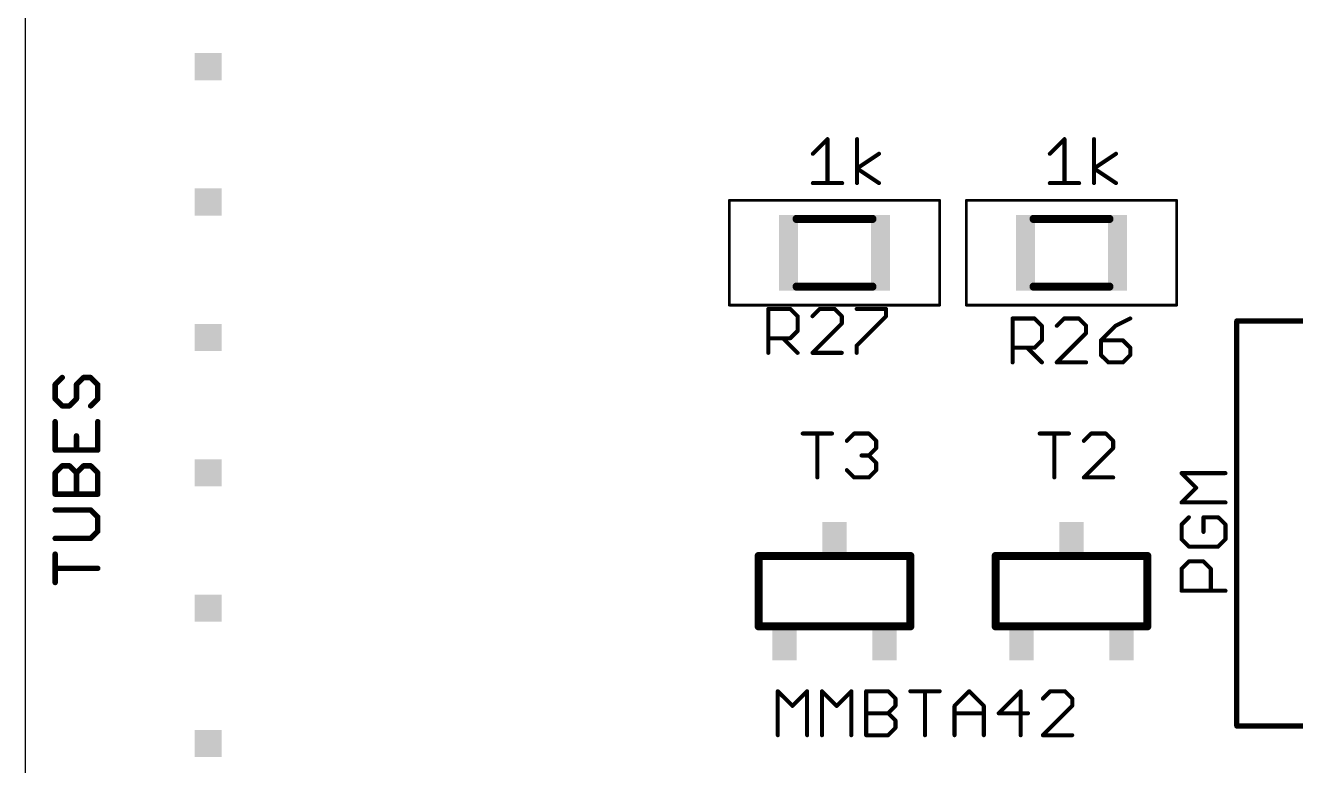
# Model space of a CAD drawing. Extents: x 2 to 123, y -4 to 52.
# Drawn here: x 2.03 to 25.86, y 12.16 to 26.05 of the extents above; entities that cross this region are included whole.
import ezdxf

# ---------------------------------------------------------------- set-up
doc = ezdxf.new("R2010")
doc.units = 0
for name, color, linetype in [('20', 53, 'CONTINUOUS'), ('25', 253, 'CONTINUOUS'), ('27', 253, 'CONTINUOUS'), ('39', 12, 'CONTINUOUS'), ('51', 253, 'CONTINUOUS')]:
    doc.layers.add(name, color=color, linetype=linetype)

# ---------------------------------------------------------------- blocks, each defined once
blk = doc.blocks.new('RECT')
blk.add_solid([(-0.5, -0.5), (0.5, -0.5), (-0.5, 0.5), (0.5, 0.5)])

msp = doc.modelspace()

# ---------------------------------------------------------------- linework, layer by layer
at = {"layer": '20'}
msp.add_line((2.032, 1.016), (2.032, 50.546), dxfattribs=at)
at = {"layer": '25'}
for points, const_width in [([(15.967, 20.7462, 1), (15.967, 20.7081)], 0.0381), ([(15.986, 20.7271, 1), (15.9479, 20.7271)], 0.0381), ([(16.3927, 20.7406, 1), (16.3658, 20.7136)], 0.0381), ([(16.3792, 20.7081, 1), (16.3792, 20.7462)], 0.0381), ([(16.9331, 20.7462, 1), (16.9331, 20.7081)], 0.0381), ([(16.9466, 20.7136, 1), (16.9196, 20.7406)], 0.0381), ([(17.2214, 20.7406, 1), (17.1945, 20.7136)], 0.0381), ([(17.2079, 20.7081, 1), (17.2079, 20.7462)], 0.0381), ([(17.6244, 20.7462, 1), (17.6244, 20.7081)], 0.0381), ([(18.1931, 20.7271, 1), (18.155, 20.7271)], 0.0381), ([(18.1741, 20.7081, 1), (18.1741, 20.7462)], 0.0381), ([(16.5357, 20.5897, 1), (16.4976, 20.5897)], 0.0381), ([(16.5032, 20.5762, 1), (16.5301, 20.6032)], 0.0381), ([(16.7822, 20.6032, 1), (16.8092, 20.5762)], 0.0381), ([(17.3644, 20.5897, 1), (17.3263, 20.5897)], 0.0381), ([(17.3319, 20.5762, 1), (17.3588, 20.6032)], 0.0381), ([(17.3588, 20.4388, 1), (17.3319, 20.4657)], 0.0381), ([(18.155, 20.5897, 1), (18.1931, 20.5897)], 0.0381), ([(18.1875, 20.5762, 1), (18.1606, 20.6032)], 0.0381), ([(20.5486, 20.5667, 1), (20.5486, 20.5286)], 0.0381), ([(20.5677, 20.5476, 1), (20.5296, 20.5476)], 0.0381), ([(20.9743, 20.5611, 1), (20.9474, 20.5341)], 0.0381), ([(20.9609, 20.5286, 1), (20.9609, 20.5667)], 0.0381), ([(21.5147, 20.5667, 1), (21.5147, 20.5286)], 0.0381), ([(21.5282, 20.5341, 1), (21.5013, 20.5611)], 0.0381), ([(21.803, 20.5611, 1), (21.7761, 20.5341)], 0.0381), ([(21.7896, 20.5286, 1), (21.7896, 20.5667)], 0.0381), ([(22.7642, 20.5306, 1), (22.7472, 20.5646)], 0.0381), ([(16.4976, 20.3148, 1), (16.5357, 20.3148)], 0.0381), ([(16.5301, 20.3014, 1), (16.5032, 20.3283)], 0.0381), ([(17.3263, 20.4523, 1), (17.3644, 20.4523)], 0.0381), ([(21.1173, 20.4102, 1), (21.0792, 20.4102)], 0.0381), ([(21.0848, 20.3967, 1), (21.1117, 20.4237)], 0.0381), ([(21.3638, 20.4237, 1), (21.3908, 20.3967)], 0.0381), ([(21.946, 20.4102, 1), (21.9079, 20.4102)], 0.0381), ([(21.9079, 20.2728, 1), (21.946, 20.2728)], 0.0381), ([(21.9135, 20.3967, 1), (21.9404, 20.4237)], 0.0381), ([(21.9404, 20.2593, 1), (21.9135, 20.2862)], 0.0381), ([(22.4723, 20.4272, 1), (22.4894, 20.3931)], 0.0381), ([(22.4943, 20.3967, 1), (22.4674, 20.4237)], 0.0381), ([(15.967, 20.1965, 1), (15.967, 20.1584)], 0.0381), ([(16.2553, 20.1909, 1), (16.2283, 20.164)], 0.0381), ([(16.3658, 20.1909, 1), (16.3927, 20.164)], 0.0381), ([(16.3792, 20.1584, 1), (16.3792, 20.1965)], 0.0381), ([(17.6434, 20.04, 1), (17.6053, 20.04)], 0.0381), ([(17.6109, 20.0535, 1), (17.6379, 20.0265)], 0.0381), ([(20.5486, 20.017, 1), (20.5486, 19.9789)], 0.0381), ([(20.8369, 20.0114, 1), (20.81, 19.9845)], 0.0381), ([(20.9474, 20.0114, 1), (20.9743, 19.9845)], 0.0381), ([(20.9609, 19.9789, 1), (20.9609, 20.017)], 0.0381), ([(21.0792, 20.1354, 1), (21.1173, 20.1354)], 0.0381), ([(21.1117, 20.1219, 1), (21.0848, 20.1488)], 0.0381), ([(22.206, 20.1544, 1), (22.206, 20.1163)], 0.0381), ([(22.1925, 20.1488, 1), (22.2195, 20.1219)], 0.0381), ([(22.2251, 20.1354, 1), (22.187, 20.1354)], 0.0381), ([(22.6317, 20.1488, 1), (22.6048, 20.1219)], 0.0381), ([(22.6183, 20.1163, 1), (22.6183, 20.1544)], 0.0381), ([(22.7747, 19.9979, 1), (22.7366, 19.9979)], 0.0381), ([(22.7422, 19.9845, 1), (22.7692, 20.0114)], 0.0381), ([(15.9479, 19.9026, 1), (15.986, 19.9026)], 0.0381), ([(16.5032, 19.8891, 1), (16.5301, 19.9161)], 0.0381), ([(16.7957, 19.9216, 1), (16.7957, 19.8835)], 0.0381), ([(16.7822, 19.9161, 1), (16.8092, 19.8891)], 0.0381), ([(17.3454, 19.8835, 1), (17.3454, 19.9216)], 0.0381), ([(17.6053, 19.9026, 1), (17.6434, 19.9026)], 0.0381), ([(22.2195, 19.874, 1), (22.1925, 19.847)], 0.0381), ([(22.187, 19.8605, 1), (22.2251, 19.8605)], 0.0381), ([(22.7366, 19.8605, 1), (22.7747, 19.8605)], 0.0381), ([(22.7692, 19.847, 1), (22.7422, 19.874)], 0.0381), ([(20.5296, 19.7231, 1), (20.5677, 19.7231)], 0.0381), ([(21.0848, 19.7096, 1), (21.1117, 19.7366)], 0.0381), ([(21.3773, 19.7422, 1), (21.3773, 19.7041)], 0.0381), ([(21.3638, 19.7366, 1), (21.3908, 19.7096)], 0.0381), ([(21.927, 19.7041, 1), (21.927, 19.7422)], 0.0381), ([(22.3434, 19.7422, 1), (22.3434, 19.7041)], 0.0381), ([(22.33, 19.7096, 1), (22.3569, 19.7366)], 0.0381), ([(22.6048, 19.7366, 1), (22.6317, 19.7096)], 0.0381), ([(22.6183, 19.7041, 1), (22.6183, 19.7422)], 0.0381), ([(2.6155, 19.3066, 1), (2.5647, 19.3066)], 0.0508), ([(2.5722, 19.3246, 1), (2.6081, 19.2887)], 0.0508), ([(2.7413, 19.4218, 1), (2.7053, 19.4578)], 0.0508), ([(3.0151, 19.3066, 1), (2.9643, 19.3066)], 0.0508), ([(2.9717, 19.3246, 1), (3.0076, 19.2887)], 0.0508), ([(3.1228, 19.4652, 1), (3.1228, 19.4144)], 0.0508), ([(3.1408, 19.4218, 1), (3.1049, 19.4578)], 0.0508), ([(3.274, 19.4578, 1), (3.2381, 19.4218)], 0.0508), ([(3.256, 19.4144, 1), (3.256, 19.4652)], 0.0508), ([(3.4146, 19.3066, 1), (3.3638, 19.3066)], 0.0508), ([(3.3712, 19.2887, 1), (3.4072, 19.3246)], 0.0508), ([(2.5647, 19.0403, 1), (2.6155, 19.0403)], 0.0508), ([(2.6081, 19.0582, 1), (2.5722, 19.0223)], 0.0508), ([(2.9643, 19.0403, 1), (3.0151, 19.0403)], 0.0508), ([(3.0076, 19.0223, 1), (2.9717, 19.0582)], 0.0508), ([(3.3638, 19.0403, 1), (3.4146, 19.0403)], 0.0508), ([(3.4072, 19.0223, 1), (3.3712, 19.0582)], 0.0508), ([(2.7233, 18.9325, 1), (2.7233, 18.8817)], 0.0508), ([(2.7053, 18.8891, 1), (2.7413, 18.925)], 0.0508), ([(2.8385, 18.925, 1), (2.8744, 18.8891)], 0.0508), ([(2.8565, 18.8817, 1), (2.8565, 18.9325)], 0.0508), ([(3.2381, 18.925, 1), (3.274, 18.8891)], 0.0508), ([(2.6155, 18.6111, 1), (2.5647, 18.6111)], 0.0508), ([(3.4146, 18.6111, 1), (3.3638, 18.6111)], 0.0508), ([(3.0151, 18.3447, 1), (2.9643, 18.3447)], 0.0508), ([(16.6116, 18.4077, 1), (16.6116, 18.3696)], 0.0381), ([(16.9055, 18.3886, 1), (16.8674, 18.3886)], 0.0381), ([(17.1613, 18.3696, 1), (17.1613, 18.4077)], 0.0381), ([(17.5777, 18.4077, 1), (17.5777, 18.3696)], 0.0381), ([(17.5912, 18.3751, 1), (17.5643, 18.4021)], 0.0381), ([(17.866, 18.4021, 1), (17.8391, 18.3751)], 0.0381), ([(17.8526, 18.3696, 1), (17.8526, 18.4077)], 0.0381), ([(21.0566, 18.4077, 1), (21.0566, 18.3696)], 0.0381), ([(21.3505, 18.3886, 1), (21.3124, 18.3886)], 0.0381), ([(21.6063, 18.3696, 1), (21.6063, 18.4077)], 0.0381), ([(22.0227, 18.4077, 1), (22.0227, 18.3696)], 0.0381), ([(22.0362, 18.3751, 1), (22.0093, 18.4021)], 0.0381), ([(22.311, 18.4021, 1), (22.2841, 18.3751)], 0.0381), ([(22.2976, 18.3696, 1), (22.2976, 18.4077)], 0.0381), ([(2.5901, 18.1038, 1), (2.5901, 18.053)], 0.0508), ([(3.3892, 18.053, 1), (3.3892, 18.1038)], 0.0508), ([(17.4268, 18.2647, 1), (17.4538, 18.2377)], 0.0381), ([(18.009, 18.2512, 1), (17.9709, 18.2512)], 0.0381), ([(17.9709, 18.1138, 1), (18.009, 18.1138)], 0.0381), ([(17.9765, 18.2377, 1), (18.0034, 18.2647)], 0.0381), ([(18.0034, 18.1003, 1), (17.9765, 18.1272)], 0.0381), ([(21.8718, 18.2647, 1), (21.8988, 18.2377)], 0.0381), ([(22.454, 18.2512, 1), (22.4159, 18.2512)], 0.0381), ([(22.4159, 18.1138, 1), (22.454, 18.1138)], 0.0381), ([(22.4215, 18.2377, 1), (22.4484, 18.2647)], 0.0381), ([(22.4484, 18.1003, 1), (22.4215, 18.1272)], 0.0381), ([(2.5647, 18.0784, 1), (2.6155, 18.0784)], 0.0508), ([(2.9643, 18.0784, 1), (3.0151, 18.0784)], 0.0508), ([(3.3638, 18.0784, 1), (3.4146, 18.0784)], 0.0508), ([(17.7151, 17.9954, 1), (17.7151, 17.9573)], 0.0381), ([(17.866, 17.9898, 1), (17.8391, 17.9629)], 0.0381), ([(17.8391, 17.9898, 1), (17.866, 17.9629)], 0.0381), ([(17.8526, 17.9573, 1), (17.8526, 17.9954)], 0.0381), ([(18.009, 17.8389, 1), (17.9709, 17.8389)], 0.0381), ([(17.9765, 17.8255, 1), (18.0034, 17.8524)], 0.0381), ([(2.6155, 17.6492, 1), (2.5647, 17.6492)], 0.0508), ([(2.5722, 17.6672, 1), (2.6081, 17.6313)], 0.0508), ([(2.7233, 17.8078, 1), (2.7233, 17.757)], 0.0508), ([(2.7413, 17.7644, 1), (2.7053, 17.8004)], 0.0508), ([(2.8744, 17.8004, 1), (2.8385, 17.7644)], 0.0508), ([(2.8565, 17.757, 1), (2.8565, 17.8078)], 0.0508), ([(3.0151, 17.6492, 1), (2.9643, 17.6492)], 0.0508), ([(2.9717, 17.6672, 1), (3.0076, 17.6313)], 0.0508), ([(2.9717, 17.6313, 1), (3.0076, 17.6672)], 0.0508), ([(3.1228, 17.8078, 1), (3.1228, 17.757)], 0.0508), ([(3.1408, 17.7644, 1), (3.1049, 17.8004)], 0.0508), ([(3.274, 17.8004, 1), (3.2381, 17.7644)], 0.0508), ([(3.256, 17.757, 1), (3.256, 17.8078)], 0.0508), ([(3.4146, 17.6492, 1), (3.3638, 17.6492)], 0.0508), ([(3.3712, 17.6313, 1), (3.4072, 17.6672)], 0.0508), ([(17.4538, 17.715, 1), (17.4268, 17.688)], 0.0381), ([(17.9709, 17.7015, 1), (18.009, 17.7015)], 0.0381), ([(18.0034, 17.688, 1), (17.9765, 17.715)], 0.0381), ([(23.7309, 17.6586, 1), (23.7039, 17.6317)], 0.0381), ([(23.7174, 17.6642, 1), (23.7174, 17.6261)], 0.0381), ([(24.5419, 17.6261, 1), (24.5419, 17.6642)], 0.0381), ([(16.8674, 17.5641, 1), (16.9055, 17.5641)], 0.0381), ([(17.5777, 17.5831, 1), (17.5777, 17.545)], 0.0381), ([(17.5643, 17.5506, 1), (17.5912, 17.5776)], 0.0381), ([(17.8391, 17.5776, 1), (17.866, 17.5506)], 0.0381), ([(17.8526, 17.545, 1), (17.8526, 17.5831)], 0.0381), ([(21.3124, 17.5641, 1), (21.3505, 17.5641)], 0.0381), ([(21.8853, 17.5831, 1), (21.8853, 17.545)], 0.0381), ([(21.8718, 17.5776, 1), (21.8988, 17.5506)], 0.0381), ([(22.435, 17.545, 1), (22.435, 17.5831)], 0.0381), ([(24.0057, 17.3568, 1), (23.9788, 17.3838)], 0.0381), ([(23.9788, 17.3568, 1), (24.0057, 17.3838)], 0.0381), ([(2.5901, 17.2751, 1), (2.5901, 17.2243)], 0.0508), ([(2.5647, 17.2497, 1), (2.6155, 17.2497)], 0.0508), ([(2.9643, 17.2497, 1), (3.0151, 17.2497)], 0.0508), ([(3.3638, 17.2497, 1), (3.4146, 17.2497)], 0.0508), ([(3.3892, 17.2243, 1), (3.3892, 17.2751)], 0.0508), ([(2.5901, 16.9791, 1), (2.5901, 16.9283)], 0.0508), ([(3.274, 16.9716, 1), (3.2381, 16.9357)], 0.0508), ([(3.256, 16.9283, 1), (3.256, 16.9791)], 0.0508), ([(23.7174, 17.1145, 1), (23.7174, 17.0764)], 0.0381), ([(23.7039, 17.1089, 1), (23.7309, 17.082)], 0.0381), ([(24.5419, 17.0764, 1), (24.5419, 17.1145)], 0.0381), ([(3.4146, 16.8205, 1), (3.3638, 16.8205)], 0.0508), ([(3.3712, 16.8025, 1), (3.4072, 16.8385)], 0.0508), ([(23.7364, 16.679, 1), (23.6983, 16.679)], 0.0381), ([(23.7039, 16.6925, 1), (23.7309, 16.6655)], 0.0381), ([(23.8683, 16.8029, 1), (23.8413, 16.8299)], 0.0381), ([(24.1297, 16.8355, 1), (24.1297, 16.7974)], 0.0381), ([(24.1487, 16.8164, 1), (24.1106, 16.8164)], 0.0381), ([(24.418, 16.8299, 1), (24.391, 16.8029)], 0.0381), ([(24.4045, 16.7974, 1), (24.4045, 16.8355)], 0.0381), ([(24.561, 16.679, 1), (24.5229, 16.679)], 0.0381), ([(24.5284, 16.6655, 1), (24.5554, 16.6925)], 0.0381), ([(2.5901, 16.4464, 1), (2.5901, 16.3956)], 0.0508), ([(3.2381, 16.4389, 1), (3.274, 16.403)], 0.0508), ([(3.256, 16.3956, 1), (3.256, 16.4464)], 0.0508), ([(3.3638, 16.5541, 1), (3.4146, 16.5541)], 0.0508), ([(3.4072, 16.5362, 1), (3.3712, 16.5721)], 0.0508), ([(23.7309, 16.4176, 1), (23.7039, 16.3907)], 0.0381), ([(24.1106, 16.5416, 1), (24.1487, 16.5416)], 0.0381), ([(24.5554, 16.3907, 1), (24.5284, 16.4176)], 0.0381), ([(23.6983, 16.4042, 1), (23.7364, 16.4042)], 0.0381), ([(23.8548, 16.2858, 1), (23.8548, 16.2477)], 0.0381), ([(23.8413, 16.2533, 1), (23.8683, 16.2802)], 0.0381), ([(24.391, 16.2802, 1), (24.418, 16.2533)], 0.0381), ([(24.4045, 16.2477, 1), (24.4045, 16.2858)], 0.0381), ([(24.5229, 16.4042, 1), (24.561, 16.4042)], 0.0381), ([(2.6155, 16.125, 1), (2.5647, 16.125)], 0.0508), ([(23.8548, 16.0068, 1), (23.8548, 15.9687)], 0.0381), ([(23.8683, 15.9742, 1), (23.8413, 16.0012)], 0.0381), ([(24.1431, 16.0012, 1), (24.1162, 15.9742)], 0.0381), ([(24.1297, 15.9687, 1), (24.1297, 16.0068)], 0.0381), ([(2.5901, 15.884, 1), (2.5901, 15.8332)], 0.0508), ([(3.3892, 15.8332, 1), (3.3892, 15.884)], 0.0508), ([(23.7364, 15.8503, 1), (23.6983, 15.8503)], 0.0381), ([(23.7039, 15.8638, 1), (23.7309, 15.8368)], 0.0381), ([(24.2861, 15.8503, 1), (24.248, 15.8503)], 0.0381), ([(24.2536, 15.8368, 1), (24.2805, 15.8638)], 0.0381), ([(2.5647, 15.5923, 1), (2.6155, 15.5923)], 0.0508), ([(23.6983, 15.438, 1), (23.7364, 15.438)], 0.0381), ([(23.7174, 15.4571, 1), (23.7174, 15.419)], 0.0381), ([(24.248, 15.438, 1), (24.2861, 15.438)], 0.0381), ([(24.5419, 15.419, 1), (24.5419, 15.4571)], 0.0381)]:
    msp.add_lwpolyline(points, format="xyb", dxfattribs=dict(at, const_width=const_width))
for points, const_width in [([(15.967, 19.9026), (15.967, 20.7271)], 0.0762), ([(15.967, 20.7271), (16.3792, 20.7271)], 0.0762), ([(16.3792, 20.7271), (16.5166, 20.5897)], 0.0762), ([(16.9331, 20.7271), (16.7957, 20.5897)], 0.0762), ([(17.2079, 20.7271), (16.9331, 20.7271)], 0.0762), ([(17.3454, 20.5897), (17.2079, 20.7271)], 0.0762), ([(17.6244, 20.7271), (18.1741, 20.7271)], 0.0762), ([(18.1741, 20.7271), (18.1741, 20.5897)], 0.0762), ([(16.5166, 20.5897), (16.5166, 20.3148)], 0.0762), ([(16.7957, 19.9026), (17.3454, 20.4523)], 0.0762), ([(17.3454, 20.4523), (17.3454, 20.5897)], 0.0762), ([(18.1741, 20.5897), (17.6244, 20.04)], 0.0762), ([(20.5486, 19.7231), (20.5486, 20.5476)], 0.0762), ([(20.5486, 20.5476), (20.9609, 20.5476)], 0.0762), ([(20.9609, 20.5476), (21.0983, 20.4102)], 0.0762), ([(21.5147, 20.5476), (21.3773, 20.4102)], 0.0762), ([(21.7896, 20.5476), (21.5147, 20.5476)], 0.0762), ([(21.927, 20.4102), (21.7896, 20.5476)], 0.0762), ([(22.7557, 20.5476), (22.4808, 20.4102)], 0.0762), ([(16.5166, 20.3148), (16.3792, 20.1774)], 0.0762), ([(21.0983, 20.4102), (21.0983, 20.1354)], 0.0762), ([(21.3773, 19.7231), (21.927, 20.2728)], 0.0762), ([(21.927, 20.2728), (21.927, 20.4102)], 0.0762), ([(22.4808, 20.4102), (22.206, 20.1354)], 0.0762), ([(16.3792, 20.1774), (15.967, 20.1774)], 0.0762), ([(16.2418, 20.1774), (16.5166, 19.9026)], 0.0762), ([(17.6244, 20.04), (17.6244, 19.9026)], 0.0762), ([(20.9609, 19.9979), (20.5486, 19.9979)], 0.0762), ([(20.8234, 19.9979), (21.0983, 19.7231)], 0.0762), ([(21.0983, 20.1354), (20.9609, 19.9979)], 0.0762), ([(22.206, 20.1354), (22.206, 19.8605)], 0.0762), ([(22.6183, 20.1354), (22.206, 20.1354)], 0.0762), ([(22.7557, 19.9979), (22.6183, 20.1354)], 0.0762), ([(22.7557, 19.8605), (22.7557, 19.9979)], 0.0762), ([(17.3454, 19.9026), (16.7957, 19.9026)], 0.0762), ([(22.206, 19.8605), (22.3434, 19.7231)], 0.0762), ([(22.6183, 19.7231), (22.7557, 19.8605)], 0.0762), ([(21.927, 19.7231), (21.3773, 19.7231)], 0.0762), ([(22.3434, 19.7231), (22.6183, 19.7231)], 0.0762), ([(2.7233, 19.4398), (2.5901, 19.3066)], 0.1016), ([(2.5901, 19.3066), (2.5901, 19.0403)], 0.1016), ([(2.9897, 19.3066), (3.1228, 19.4398)], 0.1016), ([(2.9897, 19.0403), (2.9897, 19.3066)], 0.1016), ([(3.1228, 19.4398), (3.256, 19.4398)], 0.1016), ([(3.256, 19.4398), (3.3892, 19.3066)], 0.1016), ([(3.3892, 19.3066), (3.3892, 19.0403)], 0.1016), ([(2.5901, 19.0403), (2.7233, 18.9071)], 0.1016), ([(2.8565, 18.9071), (2.9897, 19.0403)], 0.1016), ([(3.3892, 19.0403), (3.256, 18.9071)], 0.1016), ([(2.7233, 18.9071), (2.8565, 18.9071)], 0.1016), ([(2.5901, 18.6111), (2.5901, 18.0784)], 0.1016), ([(3.3892, 18.0784), (3.3892, 18.6111)], 0.1016), ([(2.9897, 18.0784), (2.9897, 18.3447)], 0.1016), ([(16.6116, 18.3886), (17.1613, 18.3886)], 0.0762), ([(16.8864, 17.5641), (16.8864, 18.3886)], 0.0762), ([(17.4403, 18.2512), (17.5777, 18.3886)], 0.0762), ([(17.5777, 18.3886), (17.8526, 18.3886)], 0.0762), ([(17.8526, 18.3886), (17.99, 18.2512)], 0.0762), ([(21.0566, 18.3886), (21.6063, 18.3886)], 0.0762), ([(21.3314, 17.5641), (21.3314, 18.3886)], 0.0762), ([(22.0227, 18.3886), (21.8853, 18.2512)], 0.0762), ([(22.2976, 18.3886), (22.0227, 18.3886)], 0.0762), ([(22.435, 18.2512), (22.2976, 18.3886)], 0.0762), ([(2.5901, 18.0784), (3.3892, 18.0784)], 0.1016), ([(17.99, 18.1138), (17.8526, 17.9764)], 0.0762), ([(17.99, 18.2512), (17.99, 18.1138)], 0.0762), ([(21.8853, 17.5641), (22.435, 18.1138)], 0.0762), ([(22.435, 18.1138), (22.435, 18.2512)], 0.0762), ([(17.8526, 17.9764), (17.7151, 17.9764)], 0.0762), ([(17.8526, 17.9764), (17.99, 17.8389)], 0.0762), ([(17.99, 17.8389), (17.99, 17.7015)], 0.0762), ([(2.5901, 17.6492), (2.7233, 17.7824)], 0.1016), ([(2.5901, 17.2497), (2.5901, 17.6492)], 0.1016), ([(2.7233, 17.7824), (2.8565, 17.7824)], 0.1016), ([(2.8565, 17.7824), (2.9897, 17.6492)], 0.1016), ([(2.9897, 17.6492), (3.1228, 17.7824)], 0.1016), ([(2.9897, 17.2497), (2.9897, 17.6492)], 0.1016), ([(3.1228, 17.7824), (3.256, 17.7824)], 0.1016), ([(3.256, 17.7824), (3.3892, 17.6492)], 0.1016), ([(3.3892, 17.6492), (3.3892, 17.2497)], 0.1016), ([(17.5777, 17.5641), (17.4403, 17.7015)], 0.0762), ([(17.99, 17.7015), (17.8526, 17.5641)], 0.0762), ([(23.9922, 17.3703), (23.7174, 17.6451)], 0.0762), ([(23.7174, 17.6451), (24.5419, 17.6451)], 0.0762), ([(17.8526, 17.5641), (17.5777, 17.5641)], 0.0762), ([(22.435, 17.5641), (21.8853, 17.5641)], 0.0762), ([(23.7174, 17.0955), (23.9922, 17.3703)], 0.0762), ([(3.3892, 17.2497), (2.5901, 17.2497)], 0.1016), ([(3.256, 16.9537), (2.5901, 16.9537)], 0.1016), ([(3.3892, 16.8205), (3.256, 16.9537)], 0.1016), ([(24.5419, 17.0955), (23.7174, 17.0955)], 0.0762), ([(3.3892, 16.5541), (3.3892, 16.8205)], 0.1016), ([(23.8548, 16.8164), (23.7174, 16.679)], 0.0762), ([(23.7174, 16.679), (23.7174, 16.4042)], 0.0762), ([(24.4045, 16.8164), (24.1297, 16.8164)], 0.0762), ([(24.1297, 16.8164), (24.1297, 16.5416)], 0.0762), ([(24.5419, 16.679), (24.4045, 16.8164)], 0.0762), ([(24.5419, 16.4042), (24.5419, 16.679)], 0.0762), ([(2.5901, 16.421), (3.256, 16.421)], 0.1016), ([(3.256, 16.421), (3.3892, 16.5541)], 0.1016), ([(23.7174, 16.4042), (23.8548, 16.2667)], 0.0762), ([(24.4045, 16.2667), (24.5419, 16.4042)], 0.0762), ([(23.8548, 16.2667), (24.4045, 16.2667)], 0.0762), ([(2.5901, 15.5923), (2.5901, 16.125)], 0.1016), ([(23.7174, 15.8503), (23.8548, 15.9877)], 0.0762), ([(23.8548, 15.9877), (24.1297, 15.9877)], 0.0762), ([(24.1297, 15.9877), (24.2671, 15.8503)], 0.0762), ([(3.3892, 15.8586), (2.5901, 15.8586)], 0.1016), ([(23.7174, 15.438), (23.7174, 15.8503)], 0.0762), ([(24.2671, 15.8503), (24.2671, 15.438)], 0.0762), ([(24.5419, 15.438), (23.7174, 15.438)], 0.0762)]:
    msp.add_lwpolyline(points, dxfattribs=dict(at, const_width=const_width))
at = {"layer": '27', "const_width": 0.0762}
for points in [[(16.8021, 23.6383), (17.0769, 23.9131)], [(17.0769, 23.9131), (17.0769, 23.0886)], [(17.6308, 23.0886), (17.6308, 23.9131)], [(21.2471, 23.6383), (21.5219, 23.9131)], [(21.5219, 23.9131), (21.5219, 23.0886)], [(22.0758, 23.0886), (22.0758, 23.9131)], [(17.6308, 23.3634), (18.0431, 23.6383)], [(22.0758, 23.3634), (22.4881, 23.6383)], [(18.0431, 23.0886), (17.6308, 23.3634)], [(22.4881, 23.0886), (22.0758, 23.3634)], [(16.8021, 23.0886), (17.3518, 23.0886)], [(21.2471, 23.0886), (21.7968, 23.0886)], [(16.1446, 12.7271), (16.1446, 13.5516)], [(16.1446, 13.5516), (16.4195, 13.2768)], [(16.4195, 13.2768), (16.6943, 13.5516)], [(16.6943, 13.5516), (16.6943, 12.7271)], [(16.9733, 12.7271), (16.9733, 13.5516)], [(16.9733, 13.5516), (17.2482, 13.2768)], [(17.2482, 13.2768), (17.523, 13.5516)], [(17.523, 13.5516), (17.523, 12.7271)], [(17.8021, 12.7271), (17.8021, 13.5516)], [(17.8021, 13.5516), (18.2143, 13.5516)], [(18.2143, 13.5516), (18.3517, 13.4142)], [(18.6308, 13.5516), (19.1804, 13.5516)], [(18.9056, 12.7271), (18.9056, 13.5516)], [(19.4595, 13.2768), (19.7343, 13.5516)], [(19.7343, 13.5516), (20.0091, 13.2768)], [(20.7004, 13.5516), (20.2882, 13.1394)], [(20.7004, 12.7271), (20.7004, 13.5516)], [(21.2543, 13.5516), (21.1169, 13.4142)], [(21.5291, 13.5516), (21.2543, 13.5516)], [(21.6666, 13.4142), (21.5291, 13.5516)], [(18.3517, 13.4142), (18.3517, 13.2768)], [(21.6666, 13.2768), (21.6666, 13.4142)], [(17.8021, 13.1394), (18.2143, 13.1394)], [(18.3517, 13.2768), (18.2143, 13.1394)], [(18.2143, 13.1394), (18.3517, 13.0019)], [(19.4595, 12.7271), (19.4595, 13.2768)], [(19.4595, 13.1394), (20.0091, 13.1394)], [(20.0091, 13.2768), (20.0091, 12.7271)], [(20.2882, 13.1394), (20.8378, 13.1394)], [(21.1169, 12.7271), (21.6666, 13.2768)], [(18.3517, 12.8645), (18.2143, 12.7271)], [(18.3517, 13.0019), (18.3517, 12.8645)], [(18.2143, 12.7271), (17.8021, 12.7271)], [(21.6666, 12.7271), (21.1169, 12.7271)]]:
    msp.add_lwpolyline(points, dxfattribs=at)
at = {"layer": '27', "const_width": 0.0381}
for points in [[(17.096, 23.9131, 1), (17.0579, 23.9131)], [(17.0904, 23.8996, 1), (17.0635, 23.9266)], [(17.6499, 23.9131, 1), (17.6118, 23.9131)], [(21.541, 23.9131, 1), (21.5029, 23.9131)], [(21.5354, 23.8996, 1), (21.5085, 23.9266)], [(22.0949, 23.9131, 1), (22.0568, 23.9131)], [(16.7886, 23.6517, 1), (16.8156, 23.6248)], [(18.0536, 23.6224, 1), (18.0325, 23.6541)], [(21.2336, 23.6517, 1), (21.2606, 23.6248)], [(22.4986, 23.6224, 1), (22.4775, 23.6541)], [(17.6414, 23.3793, 1), (17.6202, 23.3476)], [(17.6202, 23.3793, 1), (17.6414, 23.3476)], [(22.0864, 23.3793, 1), (22.0652, 23.3476)], [(22.0652, 23.3793, 1), (22.0864, 23.3476)], [(16.8021, 23.1076, 1), (16.8021, 23.0695)], [(17.3518, 23.0695, 1), (17.3518, 23.1076)], [(18.0325, 23.0727, 1), (18.0536, 23.1045)], [(21.2471, 23.1076, 1), (21.2471, 23.0695)], [(21.7968, 23.0695, 1), (21.7968, 23.1076)], [(22.4775, 23.0727, 1), (22.4986, 23.1045)], [(17.0579, 23.0886, 1), (17.096, 23.0886)], [(17.6118, 23.0886, 1), (17.6499, 23.0886)], [(21.5029, 23.0886, 1), (21.541, 23.0886)], [(22.0568, 23.0886, 1), (22.0949, 23.0886)], [(16.1637, 13.5516, 1), (16.1256, 13.5516)], [(16.1581, 13.5651, 1), (16.1312, 13.5381)], [(16.7134, 13.5516, 1), (16.6753, 13.5516)], [(16.7078, 13.5381, 1), (16.6808, 13.5651)], [(16.9924, 13.5516, 1), (16.9543, 13.5516)], [(16.9868, 13.5651, 1), (16.9599, 13.5381)], [(17.5421, 13.5516, 1), (17.504, 13.5516)], [(17.5365, 13.5381, 1), (17.5095, 13.5651)], [(17.8021, 13.5707, 1), (17.8021, 13.5326)], [(17.8211, 13.5516, 1), (17.783, 13.5516)], [(18.2278, 13.5651, 1), (18.2008, 13.5381)], [(18.2143, 13.5326, 1), (18.2143, 13.5707)], [(18.6308, 13.5707, 1), (18.6308, 13.5326)], [(18.9246, 13.5516, 1), (18.8865, 13.5516)], [(19.1804, 13.5326, 1), (19.1804, 13.5707)], [(19.7478, 13.5651, 1), (19.7208, 13.5381)], [(19.7478, 13.5381, 1), (19.7208, 13.5651)], [(20.7195, 13.5516, 1), (20.6814, 13.5516)], [(20.7139, 13.5381, 1), (20.687, 13.5651)], [(21.2543, 13.5707, 1), (21.2543, 13.5326)], [(21.2678, 13.5381, 1), (21.2408, 13.5651)], [(21.5426, 13.5651, 1), (21.5157, 13.5381)], [(21.5291, 13.5326, 1), (21.5291, 13.5707)], [(18.3708, 13.4142, 1), (18.3327, 13.4142)], [(18.3383, 13.4007, 1), (18.3652, 13.4277)], [(21.1034, 13.4277, 1), (21.1304, 13.4007)], [(21.6856, 13.4142, 1), (21.6475, 13.4142)], [(21.6531, 13.4007, 1), (21.68, 13.4277)], [(16.406, 13.2902, 1), (16.4329, 13.2633)], [(16.406, 13.2633, 1), (16.4329, 13.2902)], [(17.2347, 13.2902, 1), (17.2617, 13.2633)], [(17.2347, 13.2633, 1), (17.2617, 13.2902)], [(17.8021, 13.1584, 1), (17.8021, 13.1203)], [(18.2278, 13.1528, 1), (18.2008, 13.1259)], [(18.2008, 13.1528, 1), (18.2278, 13.1259)], [(18.2143, 13.1203, 1), (18.2143, 13.1584)], [(18.3327, 13.2768, 1), (18.3708, 13.2768)], [(18.3652, 13.2633, 1), (18.3383, 13.2902)], [(19.4785, 13.2768, 1), (19.4404, 13.2768)], [(19.446, 13.2902, 1), (19.4729, 13.2633)], [(19.4595, 13.1584, 1), (19.4595, 13.1203)], [(20.0282, 13.2768, 1), (19.9901, 13.2768)], [(19.9957, 13.2633, 1), (20.0226, 13.2902)], [(20.0091, 13.1203, 1), (20.0091, 13.1584)], [(20.2882, 13.1584, 1), (20.2882, 13.1203)], [(20.2747, 13.1528, 1), (20.3016, 13.1259)], [(20.8378, 13.1203, 1), (20.8378, 13.1584)], [(21.6475, 13.2768, 1), (21.6856, 13.2768)], [(21.68, 13.2633, 1), (21.6531, 13.2902)], [(18.3708, 13.0019, 1), (18.3327, 13.0019)], [(18.3327, 12.8645, 1), (18.3708, 12.8645)], [(18.3383, 12.9885, 1), (18.3652, 13.0154)], [(18.3652, 12.851, 1), (18.3383, 12.878)], [(16.1256, 12.7271, 1), (16.1637, 12.7271)], [(16.6753, 12.7271, 1), (16.7134, 12.7271)], [(16.9543, 12.7271, 1), (16.9924, 12.7271)], [(17.504, 12.7271, 1), (17.5421, 12.7271)], [(17.8021, 12.7462, 1), (17.8021, 12.7081)], [(17.783, 12.7271, 1), (17.8211, 12.7271)], [(18.2008, 12.7406, 1), (18.2278, 12.7136)], [(18.2143, 12.7081, 1), (18.2143, 12.7462)], [(18.8865, 12.7271, 1), (18.9246, 12.7271)], [(19.4404, 12.7271, 1), (19.4785, 12.7271)], [(19.9901, 12.7271, 1), (20.0282, 12.7271)], [(20.6814, 12.7271, 1), (20.7195, 12.7271)], [(21.1169, 12.7462, 1), (21.1169, 12.7081)], [(21.1034, 12.7406, 1), (21.1304, 12.7136)], [(21.6666, 12.7081, 1), (21.6666, 12.7462)]]:
    msp.add_lwpolyline(points, format="xyb", dxfattribs=at)
at = {"layer": '39', "const_width": 0.0508}
for points in [[(15.2355, 22.7635), (19.1815, 22.7635)], [(15.2355, 20.7975), (15.2355, 22.7635)], [(19.1815, 22.7635), (19.1815, 20.7975)], [(19.6805, 22.7635), (23.6265, 22.7635)], [(19.6805, 20.7975), (19.6805, 22.7635)], [(23.6265, 22.7635), (23.6265, 20.7975)], [(19.1815, 20.7975), (15.2355, 20.7975)], [(23.6265, 20.7975), (19.6805, 20.7975)]]:
    msp.add_lwpolyline(points, dxfattribs=at)
at = {"layer": '39', "const_width": 0.0254}
for points in [[(15.2355, 22.7762, 1), (15.2355, 22.7508)], [(15.2482, 22.7635, 1), (15.2228, 22.7635)], [(19.1942, 22.7635, 1), (19.1688, 22.7635)], [(19.1815, 22.7508, 1), (19.1815, 22.7762)], [(19.6805, 22.7762, 1), (19.6805, 22.7508)], [(19.6932, 22.7635, 1), (19.6678, 22.7635)], [(23.6392, 22.7635, 1), (23.6138, 22.7635)], [(23.6265, 22.7508, 1), (23.6265, 22.7762)], [(15.2355, 20.8102, 1), (15.2355, 20.7848)], [(15.2228, 20.7975, 1), (15.2482, 20.7975)], [(19.1688, 20.7975, 1), (19.1942, 20.7975)], [(19.1815, 20.7848, 1), (19.1815, 20.8102)], [(19.6805, 20.8102, 1), (19.6805, 20.7848)], [(19.6678, 20.7975, 1), (19.6932, 20.7975)], [(23.6138, 20.7975, 1), (23.6392, 20.7975)], [(23.6265, 20.7848, 1), (23.6265, 20.8102)]]:
    msp.add_lwpolyline(points, format="xyb", dxfattribs=at)
at = {"layer": '51'}
for points, const_width in [([(17.9197, 22.4155), (16.4973, 22.4155)], 0.1524), ([(20.9423, 22.4155), (22.3647, 22.4155)], 0.1524), ([(17.9197, 21.1455), (16.4973, 21.1455)], 0.1524), ([(20.9423, 21.1455), (22.3647, 21.1455)], 0.1524), ([(24.7545, 12.9005), (24.7545, 20.5005)], 0.1), ([(24.7545, 20.5005), (34.0595, 20.5005)], 0.1), ([(15.7861, 14.7701), (15.7861, 16.0909)], 0.1524), ([(15.7861, 16.0909), (18.6309, 16.0909)], 0.1524), ([(18.6309, 16.0909), (18.6309, 14.7701)], 0.1524), ([(20.2311, 14.7701), (20.2311, 16.0909)], 0.1524), ([(20.2311, 16.0909), (23.0759, 16.0909)], 0.1524), ([(23.0759, 16.0909), (23.0759, 14.7701)], 0.1524), ([(18.6309, 14.7701), (15.7861, 14.7701)], 0.1524), ([(23.0759, 14.7701), (20.2311, 14.7701)], 0.1524), ([(34.0595, 12.9005), (24.7545, 12.9005)], 0.1)]:
    msp.add_lwpolyline(points, dxfattribs=dict(at, const_width=const_width))
for points, const_width in [([(16.4973, 22.4536, 1), (16.4973, 22.3774)], 0.0762), ([(17.9197, 22.3774, 1), (17.9197, 22.4536)], 0.0762), ([(20.9423, 22.4536, 1), (20.9423, 22.3774)], 0.0762), ([(22.3647, 22.3774, 1), (22.3647, 22.4536)], 0.0762), ([(16.4973, 21.1836, 1), (16.4973, 21.1074)], 0.0762), ([(17.9197, 21.1074, 1), (17.9197, 21.1836)], 0.0762), ([(20.9423, 21.1836, 1), (20.9423, 21.1074)], 0.0762), ([(22.3647, 21.1074, 1), (22.3647, 21.1836)], 0.0762), ([(24.7795, 20.5005, 1), (24.7295, 20.5005)], 0.05), ([(24.7545, 20.5255, 1), (24.7545, 20.4755)], 0.05), ([(15.8242, 16.0909, 1), (15.748, 16.0909)], 0.0762), ([(15.7861, 16.129, 1), (15.7861, 16.0528)], 0.0762), ([(18.669, 16.0909, 1), (18.5928, 16.0909)], 0.0762), ([(18.6309, 16.0528, 1), (18.6309, 16.129)], 0.0762), ([(20.2692, 16.0909, 1), (20.193, 16.0909)], 0.0762), ([(20.2311, 16.129, 1), (20.2311, 16.0528)], 0.0762), ([(23.114, 16.0909, 1), (23.0378, 16.0909)], 0.0762), ([(23.0759, 16.0528, 1), (23.0759, 16.129)], 0.0762), ([(15.7861, 14.8082, 1), (15.7861, 14.732)], 0.0762), ([(15.748, 14.7701, 1), (15.8242, 14.7701)], 0.0762), ([(18.5928, 14.7701, 1), (18.669, 14.7701)], 0.0762), ([(18.6309, 14.732, 1), (18.6309, 14.8082)], 0.0762), ([(20.2311, 14.8082, 1), (20.2311, 14.732)], 0.0762), ([(20.193, 14.7701, 1), (20.2692, 14.7701)], 0.0762), ([(23.0378, 14.7701, 1), (23.114, 14.7701)], 0.0762), ([(23.0759, 14.732, 1), (23.0759, 14.8082)], 0.0762), ([(24.7545, 12.9255, 1), (24.7545, 12.8755)], 0.05), ([(24.7295, 12.9005, 1), (24.7795, 12.9005)], 0.05)]:
    msp.add_lwpolyline(points, format="xyb", dxfattribs=dict(at, const_width=const_width))

# ---------------------------------------------------------------- block references
for p, xscale, yscale, rotation in [((5.461, 25.273), 0.508, 0.508, 270), ((5.461, 22.733), 0.508, 0.508, 270), ((20.7899, 21.7805), 0.3556, 1.4224, 180), ((22.5171, 21.7805), 0.3556, 1.4224, 180), ((5.461, 20.193), 0.508, 0.508, 270), ((5.461, 17.653), 0.508, 0.508, 270), ((5.461, 15.113), 0.508, 0.508, 270), ((5.461, 12.573), 0.508, 0.508, 270)]:
    msp.add_blockref('RECT', p, dxfattribs=dict(at, xscale=xscale, yscale=yscale, rotation=rotation))
for p, xscale, yscale in [((16.3449, 21.7805), 0.3556, 1.4224), ((18.0721, 21.7805), 0.3556, 1.4224), ((17.2085, 16.4338), 0.4572, 0.5842), ((21.6535, 16.4338), 0.4572, 0.5842), ((16.2687, 14.4272), 0.4572, 0.5842), ((18.1483, 14.4272), 0.4572, 0.5842), ((20.7137, 14.4272), 0.4572, 0.5842), ((22.5933, 14.4272), 0.4572, 0.5842)]:
    msp.add_blockref('RECT', p, dxfattribs=dict(at, xscale=xscale, yscale=yscale))

doc.saveas('drawing.dxf')
